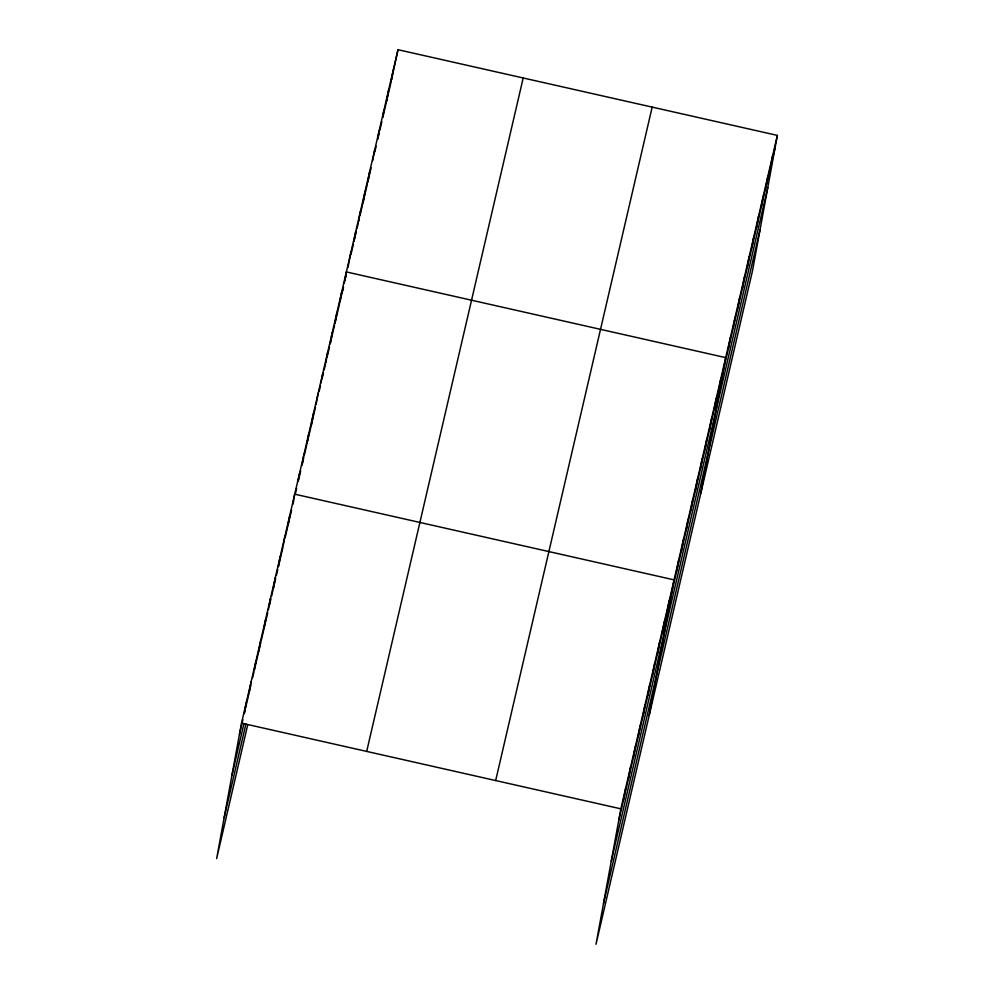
<?xml version="1.0" encoding="UTF-8"?>
<svg xmlns="http://www.w3.org/2000/svg" width="994" height="994" viewBox="0 0 994 994"><rect width="100%" height="100%" fill="white"/><g stroke="black" fill="none" stroke-linecap="round" stroke-linejoin="round"><path stroke-width="1.49" d="M777.358 135.395L620.865 808.83L596.002 944.3L752.495 270.865L777.358 135.395L397.998 49.7L241.505 723.135L216.642 858.605L247.73 724.788M246.338 702.311L244.251 713.692L244.946 710.71M249.345 691.451L251.171 681.499M256.017 660.687L254.191 670.639L260.838 642.323M258.763 651.244L260.85 639.875M264.379 626.158L265.684 619.051M268.442 609.608L270.53 598.239M275.363 577.427L273.275 588.796L275.698 578.384M278.37 566.555L280.196 556.615M283.215 545.743L285.042 535.791M288.049 524.931L289.875 514.979M298.101 481.071L299.405 473.964M304.102 453.761L302.014 465.13L303.692 457.911M306.972 443.51L308.799 433.558M311.408 424.724L313.495 413.355M316.104 404.521L318.192 393.152M321.05 382.901L322.876 372.949M325.746 362.698L327.573 352.746M332.269 332.543L330.182 343.912L334.543 325.15M336.966 312.34L334.879 323.709L339.575 303.505M339.836 302.089L341.663 292.137M343.017 290.124L343.514 287.403M344.272 283.302L346.359 271.934L725.719 357.629L700.857 493.099M351.056 251.73L347.962 267.436M355.753 231.527L353.926 241.48L356.349 231.353M360.437 211.324L358.61 221.277L359.356 218.369M363.046 202.49L365.133 191.121M369.83 170.918L367.743 182.287L371.097 167.862M372.7 160.668L374.527 150.715M377.658 139.036L379.223 130.512M382.615 117.416L383.92 110.309M388.617 90.106L386.529 101.475L391.226 81.272M393.313 69.903L391.487 79.855L397.998 49.7M623.611 799.387L625.698 788.018M628.444 778.575L630.531 767.194M633.29 757.751L635.377 746.382M638.123 736.939L640.211 725.57M642.956 716.127L645.044 704.758M647.802 695.303L649.89 683.934M652.636 674.491L654.723 663.122M657.469 653.679L659.556 642.31M662.315 632.867L664.402 621.486M667.148 612.043L669.235 600.674M649.206 715.332L674.069 579.862L294.709 494.167L292.882 504.12L293.628 501.212M676.678 571.028L678.765 559.659M681.375 550.825L683.462 539.456M686.071 530.622L688.159 519.253M690.768 510.419L692.855 499.05M695.465 490.216L697.552 478.847M700.161 470.013L702.236 458.644M704.845 449.81L706.933 438.441M709.542 429.607L711.629 418.238M714.239 409.404L716.326 398.035M718.935 389.201L721.023 377.832M728.329 348.795L730.416 337.426M733.025 328.592L735.113 317.223M737.71 308.388L739.797 297.02M742.406 288.185L744.494 276.817M747.103 267.982L749.19 256.614M751.799 247.779L753.887 236.41M756.496 227.576L758.584 216.207M761.193 207.373L763.28 196.004M765.889 187.17L767.977 175.801M770.586 166.967L772.673 155.598M239.417 734.504L242.871 719.631M245.63 707.74L249.084 692.868M249.432 691.389L250.811 685.438M252.538 678.007L253.93 672.056M261.521 639.353L267.746 612.59M269.473 605.147L270.853 599.208M271.548 596.226L272.928 590.287M276.382 575.414L277.761 569.463M278.457 566.493L282.955 547.172M285.365 536.76L287.788 526.348M288.136 524.869L291.59 509.997M295.305 493.993L296.647 488.216M298.324 481.009L300.673 470.907M304.363 455.028L306.711 444.927M307.047 443.486L315.433 407.403M319.124 391.537L320.453 385.759M322.131 378.552L323.472 372.775M324.143 369.892L325.485 364.115M325.821 362.673L326.492 359.791M327.163 356.896L329.511 346.794M339.911 302.064L343.265 287.639M344.943 280.42L346.285 274.642M350.981 254.439L353.33 244.338M357.008 228.471L358.349 222.693M360.027 215.474L367.407 183.728M374.788 151.983L376.13 146.217M377.807 138.998L379.149 133.221M379.82 130.338L381.833 121.678M382.839 117.354L386.194 102.916M231.9 775.457L243.99 723.421M224.147 817.652L245.916 723.98M366.687 751.414L523.192 77.979M495.671 780.551L652.176 107.116M618.777 820.199L775.27 146.764M611.26 861.152L767.766 187.717M603.52 903.347L760.012 229.912M241.505 723.135L620.865 808.83"/></g></svg>
